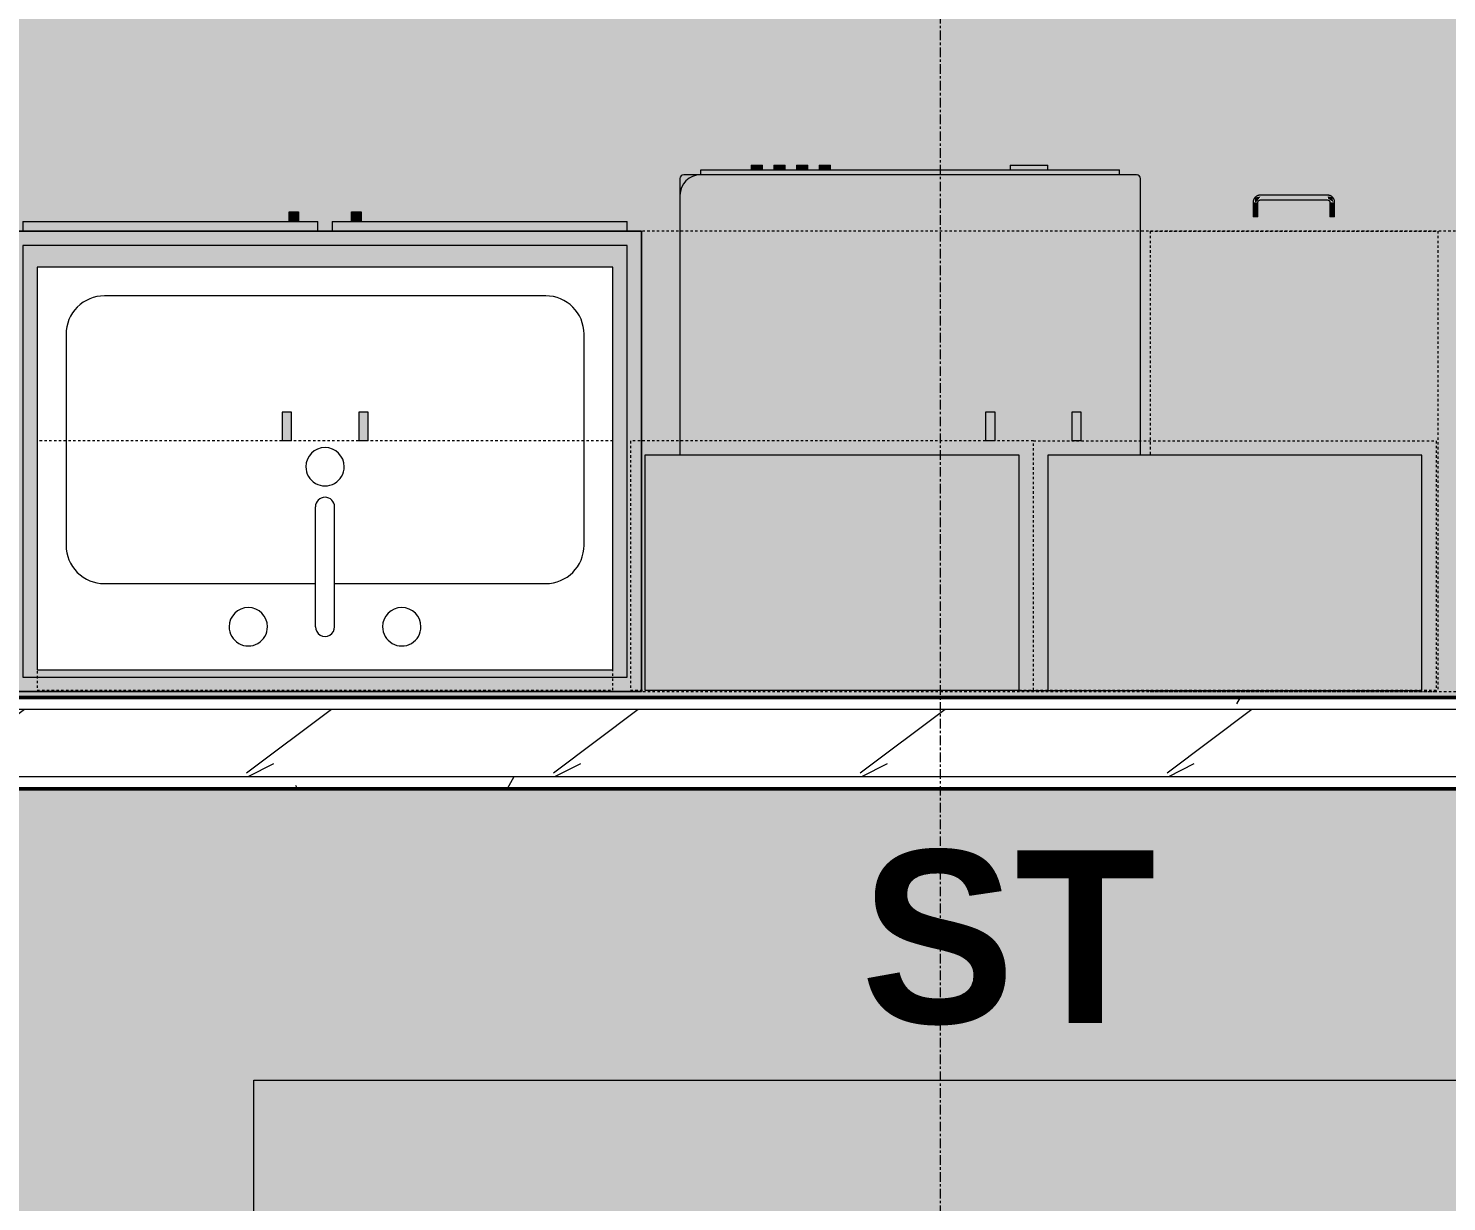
# Model space of a CAD drawing. Header units: inches. Extents: x -4218 to -1814, y 9706 to 12426.
# Drawn here: x -2874.9 to -2800.9, y 10625.3 to 10686.4 of the extents above; entities that cross this region are included whole.
import ezdxf

# ---------------------------------------------------------------- set-up
doc = ezdxf.new("R2010")
doc.units = ezdxf.units.IN
doc.header["$MEASUREMENT"] = 0
doc.linetypes.add('Dash', pattern=[0.25, 0.125, -0.125])
doc.linetypes.add('Grid Line 1_2_', pattern=[0.875, 0.5, -0.125, 0.125, -0.125])
for name, color, linetype, lineweight in [('0-1', 7, 'Continuous', 5), ('0-2', 10, 'Continuous', 13), ('A-AREA-IDEN', 2, 'Continuous', 9), ('A-AREA-PATT-3', 7, 'Continuous', 9), ('A-WALL-2', 250, 'Continuous', 50), ('A-WALL-3', 10, 'Continuous', 13), ('A-WALL-PATT-1', 7, 'Continuous', 9), ('A-WALL-PATT-2', 55, 'Continuous', 9), ('P-SANR-FIXT-2', 7, 'Continuous', 9), ('Q-CASE', 31, 'Continuous', 9), ('Q-CASE-1', 9, 'Continuous', 9), ('Q-CASE-3', 7, 'Continuous', 9), ('Q-CASE-4', 7, 'Dash', 9), ('Q-CASE-HDLN-1', 7, 'Dash', 9), ('Q-CASE-HDLN-2', 31, 'Continuous', 9), ('Q-SPCQ-1', 7, 'Continuous', 9), ('Q-SPCQ-2', 55, 'Continuous', 9), ('S-GRID-1', 1, 'Grid Line 1_2_', 9)]:
    doc.layers.add(name, color=color, linetype=linetype, lineweight=lineweight)
doc.styles.add('Century Gothic_B', font='GOTHICB.TTF', dxfattribs={"height": 9})
pattern_1 = [(0, (0, 0), (30.72, 7.68), [1.267, -21.773, 1.267, -21.773, -122.88]), (0, (0, 0), (30.72, 7.68), [-46.08, 1.267, -44.813, 1.267, -21.773, -53.76]), (0, (0, 0), (30.72, 7.68), [-115.2, 1.267, -14.093, 1.267, -37.133]), (120, (11.52, 3.84), (-22.011075, 22.7643004), [1.267, -21.773, 1.267, -21.773, -122.88]), (120, (11.52, 3.84), (-22.011075, 22.7643004), [-46.08, 1.267, -44.813, 1.267, -21.773, -53.76]), (120, (11.52, 3.84), (-22.011075, 22.7643004), [-115.2, 1.267, -14.093, 1.267, -37.133]), (240, (15.36, 19.2), (-8.708925, -30.4443004), [1.267, -21.773, 1.267, -21.773, -122.88]), (240, (15.36, 19.2), (-8.708925, -30.4443004), [-46.08, 1.267, -44.813, 1.267, -21.773, -53.76]), (240, (15.36, 19.2), (-8.708925, -30.4443004), [-115.2, 1.267, -14.093, 1.267, -37.133])]

# ---------------------------------------------------------------- blocks, each defined once
blk = doc.blocks.new('OD_CW_Countertop - OD_CW_Countertop-2380623-FLOOR PLAN - 2ND FLOOR')
at = {"layer": 'Q-CASE-HDLN-1'}
for p, q in [((113.838, 24), (0.738, 24)), ((0.738, 24), (0.738, 22)), ((0.738, 0), (99.775, 0))]:
    blk.add_line(p, q, dxfattribs=at)
blk = doc.blocks.new('Sink Kitchen-Single - 30_ x 21_-366345-FLOOR PLAN - 2ND FLOOR')
at = {"layer": 'P-SANR-FIXT-2'}
for p, q in [((15.618, 10.592), (-14.382, 10.592)), ((-14.382, 10.592), (-14.382, -10.408)), ((15.618, -10.408), (15.618, 10.592)), ((0.118, 8.342), (0.118, 2.092)), ((1.118, 8.342), (1.118, 2.092)), ((0.118, 6.092), (-10.882, 6.092)), ((12.118, 6.092), (1.118, 6.092)), ((-12.882, 4.092), (-12.882, -6.908)), ((14.118, -6.908), (14.118, 4.092)), ((-10.882, -8.908), (12.118, -8.908)), ((-14.382, -10.408), (15.618, -10.408))]:
    blk.add_line(p, q, dxfattribs=at)
for centre, radius, start, end in [((-3.382, 8.342), 1, 360, 180), ((4.618, 8.342), 1, 360, 180), ((-3.382, 8.342), 1, 180, 0), ((0.618, 8.342), 0.5, 360, 180), ((4.618, 8.342), 1, 180, 360), ((-10.882, 4.092), 2, 90, 180), ((12.118, 4.092), 2, 360, 90), ((0.618, 2.092), 0.5, 180, 0), ((0.618, 0), 1, 360, 180), ((0.618, 0), 1, 180, 0), ((-10.882, -6.908), 2, 180, 270), ((12.118, -6.908), 2, 270, 0)]:
    blk.add_arc(centre, radius, start, end, dxfattribs=at)
blk = doc.blocks.new('Dishwasher_15404 - 34_ counter-V79-FLOOR PLAN - 2ND FLOOR')
at = {"layer": 'Q-SPCQ-2'}
h = blk.add_hatch(color=256, dxfattribs=at)
h.paths.add_polyline_path([(26.875, 0.197), (26.838, 23.206), (26.678, 23.533), (26.561, 23.686), (26.299, 23.873), (26.081, 23.963), (25.803, 24), (12.25, 24), (12.25, 6.328), (0, 6.328), (0, 4.828), (12.25, 4.828), (12.25, 0), (26.678, 0), (26.868, 0.146)], flags=0)
h.paths.add_polyline_path([(14.499, 8.066), (14.499, 7.578), (13, 7.578), (13, 8.066), (14, 8.066)], flags=0)
h.paths.add_polyline_path([(14.499, 3.09), (13, 3.09), (13, 3.578), (14.499, 3.578)], flags=0)
for points in [[(26.875, 23.803), (26.817, 23.942), (26.588, 24), (26.081, 23.963), (26.339, 23.856), (26.561, 23.686), (26.731, 23.464), (26.838, 23.206), (26.875, 22.928), (26.875, 23.464)], [(27.125, 1.321), (27.125, 22.907), (26.875, 22.907), (26.875, 1.093), (27.125, 1.093)], [(27.375, 19.693), (27.375, 20.284), (27.125, 20.284), (27.125, 19.693)], [(27.375, 18.512), (27.375, 19.103), (27.125, 19.103), (27.125, 18.512)], [(27.375, 17.331), (27.375, 17.922), (27.125, 17.922), (27.125, 17.331)], [(27.375, 16.741), (27.125, 16.741), (27.125, 16.15), (27.375, 16.15)], [(27.375, 5.808), (27.375, 6.793), (27.125, 6.759), (27.125, 5.808)], [(27.375, 5.112), (27.375, 5.808), (27.125, 5.808), (27.125, 4.824), (27.375, 4.858), (27.375, 4.956)]]:
    blk.add_hatch(color=256, dxfattribs=at).paths.add_polyline_path(points, flags=0)
at = {"layer": 'Q-SPCQ-1'}
for p, q in [((25.803, 24), (12.25, 24)), ((26.678, 24), (25.803, 24)), ((26.875, 22.928), (26.875, 23.803)), ((26.875, 0.197), (26.875, 22.928)), ((26.875, 22.907), (27.125, 22.907)), ((27.125, 22.907), (27.125, 1.093)), ((27.375, 20.284), (27.125, 20.284)), ((27.375, 20.284), (27.375, 19.693)), ((27.125, 19.693), (27.375, 19.693)), ((27.375, 19.103), (27.125, 19.103)), ((27.125, 18.512), (27.375, 18.512)), ((27.375, 19.103), (27.375, 18.512)), ((27.375, 17.922), (27.125, 17.922)), ((27.375, 17.922), (27.375, 17.331)), ((27.125, 17.331), (27.375, 17.331)), ((27.375, 16.741), (27.125, 16.741)), ((27.375, 16.741), (27.375, 16.15)), ((27.125, 16.15), (27.375, 16.15)), ((27.375, 6.793), (27.125, 6.793)), ((27.375, 6.793), (27.375, 5.808)), ((0, 6.328), (0, 4.828)), ((27.375, 5.808), (27.375, 4.824)), ((27.125, 4.824), (27.375, 4.824)), ((26.875, 1.093), (27.125, 1.093)), ((12.25, 0), (26.678, 0))]:
    blk.add_line(p, q, dxfattribs=at)
for centre, radius, start, end in [((25.803, 22.928), 1.072, 360, 90), ((26.678, 23.803), 0.197, 0, 90), ((26.678, 0.197), 0.197, 270, 360), ((26.678, 0.197), 0.197, 270, 345)]:
    blk.add_arc(centre, radius, start, end, dxfattribs=at)
blk = doc.blocks.new('Vanity Cabinet-Double Door - 33_-V82-FLOOR PLAN - 2ND FLOOR')
at = {"layer": 'Q-CASE-1'}
for points in [[(-15.762, -24), (-15.012, -23.25), (-15.012, -0.75), (-15.762, 0), (-15.762, -23.738)], [(16.488, -0.75), (17.238, 0), (-15.762, 0), (-15.012, -0.75), (1.768, -0.75)], [(17.238, -24), (17.238, 0), (16.488, -0.75), (16.488, -23.25)], [(16.488, -24), (17.238, -24), (16.488, -23.25), (-15.012, -23.25), (-15.762, -24), (1.768, -24)], [(0.363, -24.5), (0.363, -24), (-15.012, -24), (-15.012, -24.5)], [(1.768, -24.5), (16.488, -24.5), (16.488, -24), (1.113, -24), (1.113, -24.5)], [(-1.137, -25), (-0.637, -25), (-0.637, -24.5), (-1.137, -24.5)], [(2.613, -25), (2.613, -24.5), (2.113, -24.5), (2.113, -25)]]:
    blk.add_hatch(color=256, dxfattribs=at).paths.add_polyline_path(points, flags=0)
h = blk.add_hatch(color=256, dxfattribs=at)
h.paths.add_polyline_path([(1.768, -23.25), (16.488, -23.25), (16.488, -0.75), (-15.012, -0.75), (-15.012, -23.25), (-14.262, -23.25)], flags=0)
h.paths.add_polyline_path([(1.768, -22.125), (-14.262, -22.125), (-14.262, -1.125), (15.738, -1.125), (15.738, -22.125)], flags=0)
at = {"layer": 'Q-CASE-3'}
for p, q in [((-15.762, -24), (-15.762, 0)), ((-15.762, 0), (17.238, 0)), ((-15.762, 0), (-15.762, -24)), ((17.238, 0), (-15.762, 0)), ((17.238, 0), (17.238, -24)), ((17.238, -24), (17.238, 0)), ((-15.012, -0.75), (-15.012, -23.25)), ((16.488, -0.75), (-15.012, -0.75)), ((16.488, -23.25), (16.488, -0.75)), ((-15.012, -23.25), (16.488, -23.25)), ((17.238, -24), (-15.762, -24)), ((-15.762, -24), (17.238, -24)), ((-15.012, -24), (-15.012, -24.5)), ((0.363, -24.5), (0.363, -24)), ((1.113, -24), (1.113, -24.5)), ((16.488, -24.5), (16.488, -24)), ((0.363, -24.5), (-15.012, -24.5)), ((-1.137, -25), (-1.137, -24.5)), ((-0.637, -25), (-1.137, -25)), ((-0.637, -24.5), (-0.637, -25)), ((16.488, -24.5), (1.113, -24.5)), ((2.113, -25), (2.113, -24.5)), ((2.613, -25), (2.113, -25)), ((2.613, -24.5), (2.613, -25))]:
    blk.add_line(p, q, dxfattribs=at)
blk = doc.blocks.new('Drawer_Base_Cabinet_3_drawer_12205 - 15_-2349396-FLOOR PLAN - 2ND FLOOR')
at = {"layer": 'Q-CASE'}
for points in [[(-1.295, -25.5), (-1.142, -25.5), (-1.174, -24.75), (-1.383, -24.75), (-1.351, -25.5), (-1.325, -25.5)], [(2.728, -25.5), (2.858, -25.5), (2.826, -24.75), (2.617, -24.75), (2.649, -25.5), (2.705, -25.5)], [(-1.012, -25.812), (-1.047, -25.687), (-1.325, -25.5), (-1.262, -25.768), (-1.181, -25.782)], [(2.138, -25.875), (2.488, -25.838), (2.488, -25.625), (-1.012, -25.662), (-1.012, -25.875), (1.617, -25.875)], [(2.488, -25.812), (2.756, -25.75), (2.77, -25.5), (2.675, -25.535), (2.488, -25.782)]]:
    blk.add_hatch(color=256, dxfattribs=at).paths.add_polyline_path(points, flags=0)
at = {"layer": 'Q-CASE-HDLN-1'}
for p, q in [((8.238, 0), (-6.762, 0)), ((-6.762, -24), (-6.762, 0)), ((8.238, -0.063), (8.238, 0)), ((8.238, -24), (8.238, -12.313)), ((8.238, -24), (-6.762, -24))]:
    blk.add_line(p, q, dxfattribs=at)
at = {"layer": 'Q-CASE-HDLN-2'}
for p, q in [((-1.387, -24.75), (-1.387, -25.5)), ((-1.387, -24.75), (-1.383, -24.75)), ((-1.383, -24.75), (-1.387, -24.75)), ((-1.387, -24.75), (-1.387, -25.5)), ((-1.387, -24.75), (-1.383, -24.75)), ((-1.383, -24.75), (-1.387, -24.75)), ((-1.387, -24.75), (-1.387, -25.5)), ((-1.387, -24.75), (-1.137, -24.75)), ((-1.383, -24.75), (-1.387, -24.75)), ((-1.142, -24.75), (-1.137, -24.75)), ((-1.137, -24.75), (-1.142, -24.75)), ((-1.142, -24.75), (-1.137, -24.75)), ((-1.137, -24.75), (-1.142, -24.75)), ((-1.137, -24.75), (-1.142, -24.75)), ((-1.137, -25.5), (-1.137, -24.75)), ((-1.137, -25.5), (-1.137, -24.75)), ((-1.137, -25.5), (-1.137, -24.75)), ((2.613, -24.75), (2.613, -25.5)), ((2.617, -24.75), (2.613, -24.75)), ((2.613, -24.75), (2.617, -24.75)), ((2.613, -24.75), (2.613, -25.5)), ((2.617, -24.75), (2.613, -24.75)), ((2.613, -24.75), (2.617, -24.75)), ((2.613, -24.75), (2.613, -25.5)), ((2.617, -24.75), (2.613, -24.75)), ((2.613, -24.75), (2.863, -24.75)), ((2.863, -24.75), (2.858, -24.75)), ((2.858, -24.75), (2.863, -24.75)), ((2.863, -24.75), (2.858, -24.75)), ((2.858, -24.75), (2.863, -24.75)), ((2.863, -24.75), (2.858, -24.75)), ((2.863, -25.5), (2.863, -24.75)), ((2.863, -25.5), (2.863, -24.75)), ((2.863, -25.5), (2.863, -24.75)), ((2.488, -25.625), (-1.012, -25.625)), ((-1.012, -25.875), (2.488, -25.875))]:
    blk.add_line(p, q, dxfattribs=at)
at = {"layer": 'Q-CASE-HDLN-2', "flags": 128}
for points in [[(-1.387, -25.5), (-1.387, -25.515), (-1.386, -25.53), (-1.385, -25.545), (-1.383, -25.56), (-1.38, -25.575), (-1.377, -25.589), (-1.373, -25.604), (-1.368, -25.618), (-1.363, -25.632), (-1.358, -25.646), (-1.352, -25.66), (-1.345, -25.673), (-1.338, -25.686), (-1.33, -25.699), (-1.322, -25.712), (-1.313, -25.724), (-1.304, -25.736), (-1.294, -25.747), (-1.284, -25.758)], [(-1.387, -25.5), (-1.387, -25.515), (-1.386, -25.53), (-1.385, -25.545), (-1.383, -25.56), (-1.38, -25.575), (-1.377, -25.589), (-1.373, -25.604), (-1.368, -25.618), (-1.363, -25.632), (-1.358, -25.646), (-1.352, -25.66), (-1.345, -25.673), (-1.338, -25.686), (-1.33, -25.699), (-1.322, -25.712), (-1.313, -25.724), (-1.304, -25.736), (-1.294, -25.747), (-1.284, -25.758)], [(-1.387, -25.5), (-1.387, -25.515), (-1.386, -25.53), (-1.385, -25.545), (-1.383, -25.56), (-1.38, -25.575), (-1.377, -25.589), (-1.373, -25.604), (-1.368, -25.618), (-1.363, -25.632), (-1.358, -25.646), (-1.352, -25.66), (-1.345, -25.673), (-1.338, -25.686), (-1.33, -25.699), (-1.322, -25.712), (-1.313, -25.724), (-1.304, -25.736), (-1.294, -25.747), (-1.284, -25.758), (-1.274, -25.769), (-1.263, -25.779), (-1.251, -25.789), (-1.239, -25.798), (-1.227, -25.807), (-1.215, -25.816), (-1.202, -25.823), (-1.189, -25.831), (-1.176, -25.838), (-1.162, -25.844), (-1.148, -25.85), (-1.134, -25.855), (-1.12, -25.859), (-1.105, -25.863), (-1.091, -25.867), (-1.076, -25.87), (-1.061, -25.872), (-1.046, -25.873), (-1.031, -25.875), (-1.016, -25.875), (-1.012, -25.875)], [(-1.263, -25.779), (-1.251, -25.789), (-1.239, -25.798), (-1.227, -25.807), (-1.215, -25.816), (-1.202, -25.823), (-1.189, -25.831), (-1.176, -25.838), (-1.162, -25.844), (-1.148, -25.85), (-1.134, -25.855), (-1.12, -25.859), (-1.105, -25.863), (-1.091, -25.867), (-1.076, -25.87), (-1.061, -25.872), (-1.046, -25.873), (-1.031, -25.875), (-1.016, -25.875), (-1.012, -25.875)], [(-1.263, -25.779), (-1.251, -25.789), (-1.239, -25.798), (-1.227, -25.807), (-1.215, -25.816), (-1.202, -25.823), (-1.189, -25.831), (-1.176, -25.838), (-1.162, -25.844), (-1.148, -25.85), (-1.134, -25.855), (-1.12, -25.859), (-1.105, -25.863), (-1.091, -25.867), (-1.076, -25.87), (-1.061, -25.872), (-1.046, -25.873), (-1.031, -25.875), (-1.016, -25.875), (-1.012, -25.875)], [(-1.012, -25.625), (-1.017, -25.625), (-1.022, -25.625), (-1.027, -25.624), (-1.032, -25.623), (-1.037, -25.623), (-1.042, -25.621), (-1.047, -25.62), (-1.052, -25.619), (-1.056, -25.617), (-1.061, -25.615), (-1.066, -25.613), (-1.07, -25.611), (-1.074, -25.608), (-1.079, -25.606), (-1.083, -25.603), (-1.087, -25.6), (-1.091, -25.597), (-1.095, -25.594), (-1.098, -25.591), (-1.102, -25.587), (-1.105, -25.583), (-1.109, -25.58), (-1.112, -25.576), (-1.115, -25.572), (-1.117, -25.568), (-1.12, -25.563), (-1.123, -25.559), (-1.125, -25.554), (-1.127, -25.55), (-1.129, -25.545), (-1.131, -25.541), (-1.132, -25.536), (-1.133, -25.531), (-1.135, -25.526), (-1.135, -25.521), (-1.136, -25.516), (-1.137, -25.511), (-1.137, -25.506), (-1.137, -25.501), (-1.137, -25.5)], [(-1.012, -25.625), (-1.017, -25.625), (-1.022, -25.625), (-1.027, -25.624), (-1.032, -25.623), (-1.037, -25.623), (-1.042, -25.621), (-1.047, -25.62), (-1.052, -25.619), (-1.056, -25.617), (-1.061, -25.615), (-1.066, -25.613), (-1.07, -25.611), (-1.074, -25.608), (-1.079, -25.606), (-1.083, -25.603), (-1.087, -25.6), (-1.091, -25.597), (-1.095, -25.594), (-1.098, -25.591), (-1.102, -25.587), (-1.105, -25.583), (-1.109, -25.58), (-1.112, -25.576), (-1.115, -25.572), (-1.117, -25.568), (-1.12, -25.563), (-1.123, -25.559), (-1.125, -25.554), (-1.127, -25.55), (-1.129, -25.545), (-1.131, -25.541), (-1.132, -25.536), (-1.133, -25.531), (-1.135, -25.526), (-1.135, -25.521), (-1.136, -25.516), (-1.137, -25.511), (-1.137, -25.506), (-1.137, -25.501), (-1.137, -25.5)], [(-1.012, -25.625), (-1.017, -25.625), (-1.022, -25.625), (-1.027, -25.624), (-1.032, -25.623), (-1.037, -25.623), (-1.042, -25.621), (-1.047, -25.62), (-1.052, -25.619), (-1.056, -25.617), (-1.061, -25.615), (-1.066, -25.613), (-1.07, -25.611), (-1.074, -25.608), (-1.079, -25.606), (-1.083, -25.603), (-1.087, -25.6), (-1.091, -25.597), (-1.095, -25.594), (-1.098, -25.591), (-1.102, -25.587), (-1.105, -25.583), (-1.109, -25.58), (-1.112, -25.576), (-1.115, -25.572), (-1.117, -25.568), (-1.12, -25.563), (-1.123, -25.559), (-1.125, -25.554), (-1.127, -25.55), (-1.129, -25.545), (-1.131, -25.541), (-1.132, -25.536), (-1.133, -25.531), (-1.135, -25.526), (-1.135, -25.521), (-1.136, -25.516), (-1.137, -25.511), (-1.137, -25.506), (-1.137, -25.501), (-1.137, -25.5)], [(2.488, -25.875), (2.503, -25.875), (2.518, -25.874), (2.533, -25.872), (2.547, -25.87), (2.562, -25.868), (2.577, -25.864), (2.591, -25.86), (2.606, -25.856), (2.62, -25.851), (2.634, -25.845), (2.647, -25.839), (2.661, -25.833), (2.674, -25.825), (2.687, -25.818), (2.699, -25.81), (2.712, -25.801), (2.724, -25.792), (2.735, -25.782), (2.746, -25.772), (2.757, -25.761), (2.767, -25.75), (2.777, -25.739), (2.786, -25.727), (2.795, -25.715), (2.803, -25.703), (2.811, -25.69), (2.818, -25.677), (2.825, -25.663), (2.832, -25.65), (2.837, -25.636), (2.842, -25.622), (2.847, -25.608), (2.851, -25.593), (2.854, -25.578), (2.857, -25.564), (2.86, -25.549), (2.861, -25.534), (2.862, -25.519), (2.863, -25.504), (2.863, -25.5)], [(2.613, -25.5), (2.613, -25.505), (2.612, -25.51), (2.612, -25.515), (2.611, -25.52), (2.61, -25.525), (2.609, -25.53), (2.608, -25.535), (2.606, -25.539), (2.605, -25.544), (2.603, -25.549), (2.601, -25.553), (2.599, -25.558), (2.596, -25.562), (2.594, -25.566), (2.591, -25.571), (2.588, -25.575), (2.585, -25.579), (2.582, -25.582), (2.578, -25.586), (2.575, -25.59), (2.571, -25.593), (2.567, -25.596), (2.563, -25.599), (2.559, -25.602), (2.555, -25.605), (2.551, -25.608), (2.547, -25.61), (2.542, -25.613), (2.538, -25.615), (2.533, -25.617), (2.528, -25.618), (2.524, -25.62), (2.519, -25.621), (2.514, -25.622), (2.509, -25.623), (2.504, -25.624), (2.499, -25.624), (2.494, -25.625), (2.489, -25.625), (2.488, -25.625)], [(2.488, -25.875), (2.503, -25.875), (2.518, -25.874), (2.533, -25.872), (2.547, -25.87), (2.562, -25.868), (2.577, -25.864), (2.591, -25.86), (2.606, -25.856), (2.62, -25.851), (2.634, -25.845), (2.647, -25.839), (2.661, -25.833), (2.674, -25.825), (2.687, -25.818), (2.699, -25.81), (2.712, -25.801), (2.724, -25.792), (2.735, -25.782), (2.746, -25.772)], [(2.488, -25.875), (2.503, -25.875), (2.518, -25.874), (2.533, -25.872), (2.547, -25.87), (2.562, -25.868), (2.577, -25.864), (2.591, -25.86), (2.606, -25.856), (2.62, -25.851), (2.634, -25.845), (2.647, -25.839), (2.661, -25.833), (2.674, -25.825), (2.687, -25.818), (2.699, -25.81), (2.712, -25.801), (2.724, -25.792), (2.735, -25.782), (2.746, -25.772)], [(2.613, -25.5), (2.613, -25.505), (2.612, -25.51), (2.612, -25.515), (2.611, -25.52), (2.61, -25.525), (2.609, -25.53), (2.608, -25.535), (2.606, -25.539), (2.605, -25.544), (2.603, -25.549), (2.601, -25.553), (2.599, -25.558), (2.596, -25.562), (2.594, -25.566), (2.591, -25.571), (2.588, -25.575), (2.585, -25.579), (2.582, -25.582), (2.578, -25.586), (2.575, -25.59), (2.571, -25.593), (2.567, -25.596), (2.563, -25.599), (2.559, -25.602), (2.555, -25.605), (2.551, -25.608), (2.547, -25.61), (2.542, -25.613), (2.538, -25.615), (2.533, -25.617), (2.528, -25.618), (2.524, -25.62), (2.519, -25.621), (2.514, -25.622), (2.509, -25.623), (2.504, -25.624), (2.499, -25.624), (2.494, -25.625), (2.489, -25.625)], [(2.613, -25.5), (2.613, -25.505), (2.612, -25.51), (2.612, -25.515), (2.611, -25.52), (2.61, -25.525), (2.609, -25.53), (2.608, -25.535), (2.606, -25.539), (2.605, -25.544), (2.603, -25.549), (2.601, -25.553), (2.599, -25.558), (2.596, -25.562), (2.594, -25.566), (2.591, -25.571), (2.588, -25.575), (2.585, -25.579), (2.582, -25.582), (2.578, -25.586), (2.575, -25.59), (2.571, -25.593), (2.567, -25.596), (2.563, -25.599), (2.559, -25.602), (2.555, -25.605), (2.551, -25.608), (2.547, -25.61), (2.542, -25.613), (2.538, -25.615), (2.533, -25.617), (2.528, -25.618), (2.524, -25.62), (2.519, -25.621), (2.514, -25.622), (2.509, -25.623), (2.504, -25.624), (2.499, -25.624), (2.494, -25.625), (2.489, -25.625)], [(2.767, -25.75), (2.777, -25.739), (2.786, -25.727), (2.795, -25.715), (2.803, -25.703), (2.811, -25.69), (2.818, -25.677), (2.825, -25.663), (2.832, -25.65), (2.837, -25.636), (2.842, -25.622), (2.847, -25.608), (2.851, -25.593), (2.854, -25.578), (2.857, -25.564), (2.86, -25.549), (2.861, -25.534), (2.862, -25.519), (2.863, -25.504), (2.863, -25.5)], [(2.767, -25.75), (2.777, -25.739), (2.786, -25.727), (2.795, -25.715), (2.803, -25.703), (2.811, -25.69), (2.818, -25.677), (2.825, -25.663), (2.832, -25.65), (2.837, -25.636), (2.842, -25.622), (2.847, -25.608), (2.851, -25.593), (2.854, -25.578), (2.857, -25.564), (2.86, -25.549), (2.861, -25.534), (2.862, -25.519), (2.863, -25.504), (2.863, -25.5)]]:
    blk.add_lwpolyline(points, dxfattribs=at)
blk = doc.blocks.new('300 Series Wall Hung Cabinet_302 - 18_ X 30_-2351528-FLOOR PLAN - 2ND FLOOR')
at = {"layer": 'Q-CASE-1'}
for points in [[(-1.762, -14.687), (-1.762, -13.188), (-2.25, -13.192), (-2.25, -14.687)], [(2.238, -14.687), (2.238, -13.188), (1.75, -13.188), (1.75, -14.687)]]:
    blk.add_hatch(color=256, dxfattribs=at).paths.add_polyline_path(points, flags=0)
at = {"layer": 'Q-CASE-3'}
for p, q in [((-2.25, -13.188), (-1.762, -13.188)), ((-2.25, -13.188), (-2.25, -14.687)), ((-1.762, -14.687), (-1.762, -13.188)), ((1.75, -13.188), (2.238, -13.188)), ((1.75, -13.188), (1.75, -14.687)), ((2.238, -14.687), (2.238, -13.188)), ((-2.25, -14.687), (-1.762, -14.687)), ((1.75, -14.687), (2.238, -14.687))]:
    blk.add_line(p, q, dxfattribs=at)
at = {"layer": 'Q-CASE-4'}
for p, q in [((15, -0.188), (-15, -0.188)), ((-15, -0.188), (-15, -13.188)), ((15, -13.188), (15, -0.188)), ((-15, -13.188), (15, -13.188))]:
    blk.add_line(p, q, dxfattribs=at)
blk = doc.blocks.new('300 Series Wall Hung Cabinet_301 - 21_-2351527-FLOOR PLAN - 2ND FLOOR')
at = {"layer": 'Q-CASE-1'}
for points in [[(9.75, -0.188), (-9.75, -0.188), (-9.75, -12.438), (9.75, -12.438), (9.75, -8.386)], [(-8.012, -13.188), (-8.5, -13.188), (-8.5, -14.687), (-8.012, -14.687)]]:
    blk.add_hatch(color=256, dxfattribs=at).paths.add_polyline_path(points, flags=0)
at = {"layer": 'Q-CASE-3'}
for p, q in [((9.75, -0.188), (-9.75, -0.188)), ((-9.75, -0.188), (-9.75, -12.438)), ((9.75, -12.438), (9.75, -0.188)), ((-9.75, -12.438), (9.75, -12.438)), ((-8.5, -13.188), (-8.012, -13.188)), ((-8.5, -13.188), (-8.5, -14.687)), ((-8.012, -14.687), (-8.012, -13.188)), ((-8.5, -14.687), (-8.012, -14.687))]:
    blk.add_line(p, q, dxfattribs=at)
at = {"layer": 'Q-CASE-4'}
for p, q in [((10.5, -0.188), (-10.5, -0.188)), ((-10.5, -0.188), (-10.5, -13.188)), ((10.5, -13.188), (10.5, -0.188)), ((-10.5, -13.188), (10.5, -13.188))]:
    blk.add_line(p, q, dxfattribs=at)
blk = doc.blocks.new('300 Series Wall Hung Cabinet_301 - 21_-2351003-FLOOR PLAN - 2ND FLOOR')
at = {"layer": 'Q-CASE-1'}
for points in [[(-8.5, 13.188), (-8.012, 13.188), (-8.012, 14.687), (-8.5, 14.687)], [(-9.75, 0.187), (9.75, 0.187), (9.75, 12.438), (-9.75, 12.438), (-9.75, 8.386)]]:
    blk.add_hatch(color=256, dxfattribs=at).paths.add_polyline_path(points, flags=0)
at = {"layer": 'Q-CASE-3'}
for p, q in [((-8.012, 14.687), (-8.5, 14.687)), ((-8.5, 14.687), (-8.5, 13.188)), ((-8.012, 13.188), (-8.012, 14.687)), ((-8.012, 13.188), (-8.5, 13.188)), ((9.75, 12.438), (-9.75, 12.438)), ((-9.75, 12.438), (-9.75, 0.187)), ((9.75, 0.187), (9.75, 12.438)), ((-9.75, 0.187), (9.75, 0.187))]:
    blk.add_line(p, q, dxfattribs=at)
at = {"layer": 'Q-CASE-4'}
for p, q in [((-10.5, 0.187), (-10.5, 13.188)), ((-10.5, 13.188), (10.5, 13.188)), ((10.5, 13.188), (10.5, 0.187)), ((10.5, 0.187), (-10.5, 0.187))]:
    blk.add_line(p, q, dxfattribs=at)
blk = doc.blocks.new('CTR - 1st Phase - Unit Layouts_rvt-1-FLOOR PLAN - 2ND FLOOR')
at = {"layer": 'A-WALL-PATT-1'}
h = blk.add_hatch(dxfattribs=at)
h.set_pattern_fill('FP_1', color=256, style=0, pattern_type=2)
h.set_pattern_definition(pattern_1)
h.paths.add_polyline_path([(-2913.324, 10650.916), (-2764.474, 10650.916), (-2764.474, 10651.541), (-2913.324, 10651.541)], flags=0)
h = blk.add_hatch(dxfattribs=at)
h.set_pattern_fill('FP_1', color=256, style=0, pattern_type=2)
h.set_pattern_definition(pattern_1)
h.paths.add_polyline_path([(-2764.474, 10646.791), (-2764.479, 10647.416), (-2789.122, 10647.416), (-2789.122, 10646.791), (-2788.497, 10646.791)], flags=0)
h.paths.add_polyline_path([(-2893.849, 10646.791), (-2792.622, 10646.791), (-2792.622, 10647.416), (-2913.324, 10647.41), (-2913.324, 10646.791), (-2911.849, 10646.791)], flags=0)
at = {"layer": 'A-WALL-PATT-2'}
h = blk.add_hatch(dxfattribs=at)
h.set_pattern_fill('FP_2', color=256, style=0, pattern_type=2)
h.set_pattern_definition([(216.87, (6.397, 15.994), (47.9809429, 31.9870857), [7.997, -71.971]), (206.565, (15.994, 11.196), (-15.993714, -15.9941327), [17.881, -17.881]), (198.435, (15.994, 3.199), (-31.9867405, -15.9938803), [10.115, -40.461])])
h.paths.add_polyline_path([(-2840.896, 10647.416), (-2763.849, 10647.416), (-2763.849, 10650.916), (-2914.574, 10650.916), (-2914.574, 10647.416), (-2842.896, 10647.416)], flags=0)
at = {"layer": 'A-WALL-2'}
for p, q in [((-2764.474, 10651.541), (-2914.574, 10651.541)), ((-2914.574, 10646.791), (-2793.247, 10646.791))]:
    blk.add_line(p, q, dxfattribs=at)
at = {"layer": 'A-WALL-3'}
for p, q in [((-2764.474, 10650.916), (-2914.574, 10650.916)), ((-2792.622, 10647.416), (-2914.574, 10647.416))]:
    blk.add_line(p, q, dxfattribs=at)
at = {"layer": '0-2'}
for name, p, rotation in [('Dishwasher_15404 - 34_ counter-V79-FLOOR PLAN - 2ND FLOOR', (-2816.896, 10651.916), 90.00000000000192), ('Drawer_Base_Cabinet_3_drawer_12205 - 15_-2349396-FLOOR PLAN - 2ND FLOOR', (-2808.158, 10651.854), 180), ('Vanity Cabinet-Double Door - 33_-V82-FLOOR PLAN - 2ND FLOOR', (-2858.658, 10651.854), 180), ('OD_CW_Countertop - OD_CW_Countertop-2380623-FLOOR PLAN - 2ND FLOOR', (-2799.486, 10675.854), 180), ('Sink Kitchen-Single - 30_ x 21_-366345-FLOOR PLAN - 2ND FLOOR', (-2858.778, 10663.571), 180), ('300 Series Wall Hung Cabinet_302 - 18_ X 30_-2351528-FLOOR PLAN - 2ND FLOOR', (-2859.396, 10651.729), 180), ('300 Series Wall Hung Cabinet_301 - 21_-2351527-FLOOR PLAN - 2ND FLOOR', (-2832.974, 10651.729), 180)]:
    blk.add_blockref(name, p, dxfattribs=dict(at, rotation=rotation))
blk.add_blockref('300 Series Wall Hung Cabinet_301 - 21_-2351003-FLOOR PLAN - 2ND FLOOR', (-2811.974, 10651.729), dxfattribs=at)
blk = doc.blocks.new('CTR - 1st Phase - Shell_rvt-1-FLOOR PLAN - 2ND FLOOR')
at = {"layer": 'S-GRID-1'}
blk.add_line((-2827.324, 9836.18), (-2827.324, 12376.79), dxfattribs=at)

msp = doc.modelspace()

# ---------------------------------------------------------------- hatches: boundary and pattern name
at = {"layer": 'A-AREA-PATT-3'}
h = msp.add_hatch(color=256, dxfattribs=at)
h.paths.add_polyline_path([(-2845.87642, 10458.7894), (-2786.72374, 10458.7894), (-2786.72374, 10522.04111), (-2793.24687, 10522.04111), (-2793.24687, 10526.79111), (-2781.97374, 10526.79111), (-2781.97374, 10476.7894), (-2756.72374, 10476.7894), (-2756.72374, 10474.8519), (-2756.09874, 10474.8519), (-2756.09874, 10472.7894), (-2721.34874, 10472.7894), (-2721.34874, 10474.8519), (-2720.72374, 10474.8519), (-2720.72374, 10476.7894), (-2717.72374, 10476.7894), (-2717.72374, 10809.64221), (-2721.95196, 10809.64221), (-2721.95196, 10814.39221), (-2717.72374, 10814.39221), (-2717.72374, 10842.5144), (-2719.98624, 10842.5144), (-2719.98624, 10820.2019), (-2747.86124, 10820.2019), (-2747.86124, 10842.5144), (-2753.24952, 10842.5144), (-2753.24952, 10814.39221), (-2751.95196, 10814.39221), (-2751.95196, 10809.64221), (-2757.99952, 10809.64221), (-2757.99952, 10842.5144), (-2881.82233, 10842.5144), (-2881.82233, 10841.19731), (-2886.57233, 10841.19731), (-2886.57233, 10842.5144), (-2913.32374, 10842.5144), (-2913.32374, 10810.57231), (-2886.57233, 10810.57231), (-2886.57233, 10811.19731), (-2881.82233, 10811.19731), (-2881.82233, 10805.82231), (-2913.32374, 10805.82231), (-2913.32374, 10805.23205), (-2901.07374, 10805.23205), (-2901.07374, 10785.73205), (-2913.32374, 10785.73205), (-2913.32374, 10784.23205), (-2901.07374, 10784.23205), (-2901.07374, 10764.73205), (-2913.32374, 10764.73205), (-2913.32374, 10763.23205), (-2901.07374, 10763.23205), (-2901.07374, 10743.73205), (-2913.32374, 10743.73205), (-2913.32374, 10742.23205), (-2901.07374, 10742.23205), (-2901.07374, 10722.73205), (-2913.32374, 10722.73205), (-2913.32374, 10722.35361), (-2889.94874, 10722.35361), (-2889.94874, 10692.35361), (-2897.7244, 10692.35361), (-2897.73822, 10691.91611), (-2898.71744, 10691.91611), (-2898.71744, 10692.35361), (-2898.83555, 10692.35361), (-2898.83555, 10691.91611), (-2913.32374, 10691.91611), (-2913.32374, 10691.16611), (-2901.07374, 10691.16611), (-2901.07374, 10677.66611), (-2913.32374, 10677.66611), (-2913.32374, 10676.91611), (-2900.32374, 10676.91611), (-2890.62183, 10667.2142), (-2889.5617, 10668.27434), (-2889.21632, 10667.92895), (-2890.27645, 10666.86882), (-2888.32374, 10664.91611), (-2888.32374, 10651.91611), (-2913.32374, 10651.91611), (-2913.32374, 10651.54111), (-2764.47374, 10651.54111), (-2764.47374, 10653.85361), (-2800.22374, 10653.85361), (-2800.22374, 10683.85361), (-2764.47374, 10683.85361), (-2764.47374, 10673.55214), (-2759.72374, 10673.55214), (-2759.72374, 10565.89297), (-2781.97374, 10565.89297), (-2781.97374, 10562.79111), (-2786.72374, 10562.79111), (-2786.72374, 10565.89297), (-2793.24687, 10565.89297), (-2793.24687, 10573.30214), (-2793.99687, 10573.30214), (-2793.99687, 10575.80214), (-2793.24687, 10575.80214), (-2793.24687, 10607.05214), (-2791.87187, 10607.05214), (-2791.87187, 10636.05214), (-2793.24687, 10636.05214), (-2793.24687, 10636.30214), (-2793.99687, 10636.30214), (-2793.99687, 10638.80214), (-2793.24687, 10638.80214), (-2793.24687, 10646.79111), (-2913.32374, 10646.79111), (-2913.32374, 10526.79111), (-2827.24687, 10526.79111), (-2827.24687, 10525.91611), (-2863.24687, 10525.91611), (-2863.24687, 10522.91611), (-2827.24687, 10522.91611), (-2827.24687, 10522.04111), (-2913.32374, 10522.04111), (-2913.32374, 10486.04111), (-2877.32374, 10486.04111), (-2877.32374, 10481.29111), (-2913.32374, 10481.29111), (-2913.32374, 10458.7894), (-2865.82887, 10458.7894), (-2865.82887, 10466.50644), (-2865.7019, 10467.47086), (-2865.32965, 10468.36955), (-2864.73748, 10469.14127), (-2863.96576, 10469.73344), (-2863.06706, 10470.10569), (-2862.10264, 10470.23266), (-2860.71431, 10470.23266), (-2861.06202, 10473.25644), (-2862.25378, 10474.25644), (-2862.82054, 10475.25644), (-2863.08849, 10476.25644), (-2863.26549, 10477.26024), (-2863.35264, 10478.25644), (-2863.17833, 10480.24883), (-2862.6404, 10482.25644), (-2861.91246, 10484.25644), (-2860.97984, 10486.25644), (-2859.59241, 10488.25644), (-2858.59241, 10489.25644), (-2857.72638, 10489.75644), (-2856.35228, 10490.25644), (-2855.35264, 10490.25644), (-2853.97891, 10489.75644), (-2853.11288, 10489.25644), (-2852.11288, 10488.25644), (-2850.64327, 10486.08019), (-2849.79283, 10484.25644), (-2849.06489, 10482.25644), (-2848.52696, 10480.24883), (-2848.35264, 10478.25644), (-2848.52696, 10476.76596), (-2848.6168, 10476.25644), (-2848.88475, 10475.25644), (-2849.45151, 10474.25644), (-2850.64327, 10473.25644), (-2850.99098, 10470.23266), (-2849.60264, 10470.23266), (-2848.63823, 10470.10569), (-2847.73953, 10469.73344), (-2846.96781, 10469.14127), (-2846.37564, 10468.36955), (-2846.00339, 10467.47086), (-2845.87642, 10466.50644), (-2845.87642, 10461.65522)], flags=0)
h.paths.add_polyline_path([(-2874.75081, 10460.29111), (-2875.37581, 10460.30633), (-2875.37581, 10484.29111), (-2875.62581, 10484.29111), (-2875.62581, 10502.29111), (-2875.37581, 10502.29111), (-2875.35452, 10505.29111), (-2874.12581, 10505.29111), (-2874.12581, 10502.29111), (-2873.87581, 10502.29111), (-2873.87581, 10487.02508), (-2873.69874, 10487.02508), (-2873.69874, 10485.52508), (-2873.87581, 10485.52508), (-2873.87581, 10484.29111), (-2874.12581, 10484.29111), (-2874.14711, 10460.29111), (-2874.58905, 10460.29111)], flags=0)
h.paths.add_polyline_path([(-2877.94874, 10461.48022), (-2882.07374, 10461.48022), (-2882.07374, 10463.29111), (-2877.32374, 10463.29111), (-2877.32374, 10461.48022)], flags=0)
h.paths.add_polyline_path([(-2819.61626, 10461.65522), (-2820.2633, 10461.7404), (-2820.86626, 10461.99015), (-2821.38402, 10462.38745), (-2821.78132, 10462.90522), (-2822.03107, 10463.50817), (-2822.11626, 10464.15522), (-2822.11626, 10475.47805), (-2821.997, 10476.38392), (-2821.64735, 10477.22805), (-2821.09113, 10477.95292), (-2820.36626, 10478.50914), (-2819.52212, 10478.85879), (-2818.61626, 10478.97805), (-2805.75209, 10478.97805), (-2804.89258, 10478.8649), (-2804.09165, 10478.53314), (-2803.40388, 10478.00539), (-2802.87613, 10477.31762), (-2802.54437, 10476.51669), (-2802.43122, 10475.65718), (-2802.43122, 10464.15522), (-2802.5164, 10463.50817), (-2802.76615, 10462.90522), (-2803.16345, 10462.38745), (-2803.68122, 10461.99015), (-2804.28417, 10461.7404), (-2804.93122, 10461.65522), (-2818.61626, 10461.65522)], flags=0)
h.paths.add_polyline_path([(-2722.47374, 10476.7894), (-2722.47374, 10512.7894), (-2720.72374, 10512.7894), (-2720.72374, 10476.7894), (-2721.34874, 10476.7894)], flags=0)
h.paths.add_polyline_path([(-2778.34874, 10484.79111), (-2778.67433, 10484.79111), (-2778.67433, 10486.29111), (-2778.34874, 10486.29111)], flags=0)
h.paths.add_polyline_path([(-2779.23905, 10484.79111), (-2780.02581, 10484.79111), (-2780.02581, 10487.79111), (-2780.27581, 10487.79111), (-2780.27581, 10523.79111), (-2780.02581, 10523.79111), (-2780.00452, 10565.79111), (-2778.77581, 10565.79111), (-2778.77581, 10523.79111), (-2778.52581, 10523.79111), (-2778.52581, 10522.55713), (-2778.34874, 10522.55713), (-2778.34874, 10521.05713), (-2778.52581, 10521.05713), (-2778.52581, 10487.79111), (-2778.77581, 10487.79111), (-2778.79711, 10484.79111), (-2779.08831, 10484.79111)], flags=0)
h.paths.add_polyline_path([(-2874.02433, 10503.79111), (-2874.02433, 10505.29111), (-2873.69874, 10505.29111), (-2873.69874, 10503.79111), (-2873.87581, 10503.79111)], flags=0)
h.paths.add_polyline_path([(-2911.84899, 10541.85927), (-2911.84899, 10559.85927), (-2893.84899, 10559.85927), (-2893.84899, 10541.85927), (-2909.84893, 10541.85927)], flags=0)
h.paths.add_polyline_path([(-2832.84899, 10562.79111), (-2911.84899, 10562.79111), (-2911.84899, 10622.79111), (-2832.84899, 10622.79111), (-2832.84899, 10590.96957)], flags=0)
h.paths.add_polyline_path([(-2764.47374, 10570.64297), (-2764.47374, 10646.79111), (-2788.49687, 10646.79111), (-2788.49687, 10638.80214), (-2787.74687, 10638.80214), (-2787.74687, 10636.30214), (-2788.49687, 10636.30214), (-2788.49687, 10636.05214), (-2790.49687, 10636.05214), (-2790.49687, 10605.05214), (-2791.87187, 10605.05214), (-2791.87187, 10576.05214), (-2788.49687, 10576.05214), (-2788.49687, 10575.80214), (-2787.74687, 10575.80214), (-2787.74687, 10573.30214), (-2788.49687, 10573.30214), (-2788.49687, 10570.64297), (-2771.93415, 10570.64297)], flags=0)
h.paths.add_polyline_path([(-2893.84899, 10625.79111), (-2911.84899, 10625.79111), (-2911.84899, 10643.79111), (-2893.84899, 10643.79111), (-2893.84899, 10631.18557)], flags=0)
h.paths.add_polyline_path([(-2875.89573, 10651.85361), (-2875.89573, 10675.85361), (-2875.14573, 10675.85361), (-2875.14573, 10676.35361), (-2861.27073, 10676.35361), (-2861.27073, 10676.85361), (-2860.77073, 10676.85361), (-2860.77073, 10676.35361), (-2859.77073, 10676.35361), (-2859.77073, 10675.85361), (-2859.02073, 10675.85361), (-2859.02073, 10676.35361), (-2858.02073, 10676.35361), (-2858.02073, 10676.85361), (-2857.52073, 10676.85361), (-2857.52073, 10676.35361), (-2843.64573, 10676.35361), (-2843.64573, 10675.85361), (-2842.89573, 10675.85361), (-2842.89573, 10651.85361), (-2875.14573, 10651.85361)], flags=0)
h.paths.add_polyline_path([(-2802.22374, 10651.91611), (-2842.72374, 10651.91611), (-2842.72374, 10664.16611), (-2840.89573, 10664.16611), (-2840.87368, 10678.64751), (-2840.83808, 10678.73345), (-2840.69888, 10678.79111), (-2839.8028, 10678.81219), (-2839.8028, 10679.04111), (-2837.17963, 10679.04111), (-2837.17963, 10679.29111), (-2836.58908, 10679.29111), (-2836.58908, 10679.04111), (-2835.99853, 10679.04111), (-2835.99853, 10679.29111), (-2835.40797, 10679.29111), (-2835.40797, 10679.04111), (-2834.81742, 10679.04111), (-2834.81742, 10679.29111), (-2834.22687, 10679.29111), (-2834.22687, 10679.04111), (-2833.63632, 10679.04111), (-2833.63632, 10679.29111), (-2833.04577, 10679.29111), (-2833.04577, 10679.04111), (-2823.68828, 10679.04111), (-2823.65474, 10679.29111), (-2821.71978, 10679.29111), (-2821.71978, 10679.04111), (-2817.98868, 10679.04111), (-2817.98868, 10678.79111), (-2817.04164, 10678.7844), (-2816.89573, 10678.59426), (-2816.89573, 10664.16611), (-2802.22374, 10664.16611)], flags=0)
h.paths.add_polyline_path([(-2886.57374, 10651.91611), (-2886.57374, 10653.85361), (-2887.64573, 10653.85361), (-2887.64573, 10675.85361), (-2888.14573, 10675.85361), (-2888.14573, 10676.39668), (-2887.92935, 10676.44593), (-2887.76351, 10676.51898), (-2887.48122, 10676.55659), (-2887.39573, 10676.60361), (-2885.51648, 10676.60361), (-2885.48412, 10677.35361), (-2885.45823, 10677.35361), (-2885.39573, 10677.62148), (-2885.14573, 10677.692), (-2885.14573, 10677.72861), (-2881.64573, 10677.692), (-2881.64573, 10677.66611), (-2881.37251, 10677.57361), (-2881.30735, 10677.35361), (-2881.27499, 10677.35361), (-2881.27499, 10676.60361), (-2879.27073, 10676.60361), (-2879.09146, 10676.52977), (-2878.8157, 10676.4923), (-2878.59439, 10676.40496), (-2878.52073, 10676.39668), (-2878.52073, 10675.85361), (-2879.14573, 10675.85361), (-2879.14573, 10664.16611), (-2876.07374, 10664.16611), (-2876.07374, 10651.91611)], flags=0)
h.paths.add_polyline_path([(-2877.81218, 10664.91611), (-2877.81218, 10666.41536), (-2877.32374, 10666.41536), (-2877.32374, 10664.91611)], flags=0)
h.paths.add_polyline_path([(-2807.00399, 10676.60361), (-2807.01648, 10676.60361), (-2806.98412, 10677.35361), (-2806.92935, 10677.38287), (-2807.14573, 10677.51522), (-2807.14573, 10677.47861), (-2810.64573, 10677.51522), (-2810.67413, 10677.57099), (-2810.80735, 10677.35361), (-2810.77499, 10677.35361), (-2810.80735, 10676.60361), (-2811.01648, 10676.60361), (-2810.98412, 10677.35361), (-2810.95823, 10677.35361), (-2810.89573, 10677.62148), (-2810.64573, 10677.692), (-2810.64573, 10677.72861), (-2807.14573, 10677.692), (-2807.14573, 10677.66611), (-2806.87251, 10677.57361), (-2806.80735, 10677.35361), (-2806.77499, 10677.35361), (-2806.80735, 10676.60361), (-2806.98412, 10676.60361)], flags=0)
h.paths.add_polyline_path([(-2881.64573, 10676.60361), (-2881.51648, 10676.60361), (-2881.48412, 10677.35361), (-2881.42935, 10677.38287), (-2881.64573, 10677.51522), (-2881.67772, 10677.47861), (-2885.14573, 10677.51522), (-2885.17413, 10677.57099), (-2885.30735, 10677.35361), (-2885.27499, 10677.35361), (-2885.27499, 10676.60361), (-2881.67772, 10676.60361)], flags=0)
h.paths.add_polyline_path([(-2900.32374, 10689.42766), (-2900.32374, 10689.91611), (-2898.82448, 10689.91611), (-2898.82448, 10689.42766), (-2899.32329, 10689.42766)], flags=0)
h.paths.add_polyline_path([(-2817.34874, 10718.25961), (-2824.84874, 10718.25961), (-2824.84874, 10802.25961), (-2789.84874, 10802.25961), (-2789.84874, 10796.25961), (-2788.84874, 10796.25961), (-2788.84874, 10724.25961), (-2789.84874, 10724.25961), (-2789.84874, 10718.25961)], flags=0)
h.paths.add_polyline_path([(-2718.84874, 10727.76988), (-2734.84874, 10727.76988), (-2734.84874, 10745.76988), (-2730.84874, 10745.76988), (-2730.84874, 10781.76988), (-2734.84874, 10781.76988), (-2734.84874, 10799.76988), (-2718.72374, 10799.76988), (-2718.72374, 10727.76988)], flags=0)
h.paths.add_polyline_path([(-2887.92156, 10733.00303), (-2888.57374, 10733.03538), (-2888.57374, 10733.24451), (-2887.82374, 10733.21216), (-2887.78911, 10733.18627), (-2887.63624, 10733.37377), (-2887.69874, 10733.37377), (-2887.66213, 10736.87377), (-2887.63624, 10736.9084), (-2887.82374, 10737.06127), (-2887.82374, 10737.00303), (-2888.57374, 10737.03538), (-2888.57374, 10737.24451), (-2887.82374, 10737.21216), (-2887.82374, 10737.18627), (-2887.55857, 10737.13893), (-2887.48535, 10736.87377), (-2887.44874, 10736.87377), (-2887.48535, 10733.37377), (-2887.51124, 10733.37377), (-2887.57374, 10733.1059), (-2887.82374, 10733.03538), (-2887.82374, 10733.00303)], flags=0)
h.paths.add_polyline_path([(-2773.84874, 10733.25961), (-2773.84874, 10793.25961), (-2743.84874, 10793.25961), (-2743.84874, 10733.25961), (-2771.62897, 10733.25961)], flags=0)
h.paths.add_polyline_path([(-2900.32374, 10740.49361), (-2900.32374, 10740.98205), (-2898.82448, 10740.98205), (-2898.82448, 10740.49361), (-2899.32329, 10740.49361)], flags=0)
h.paths.add_polyline_path([(-2898.82448, 10744.98205), (-2900.32374, 10744.98205), (-2900.32374, 10745.4705), (-2898.82448, 10745.4705)], flags=0)
h.paths.add_polyline_path([(-2887.92156, 10755.50303), (-2888.57374, 10755.53538), (-2888.57374, 10755.74451), (-2887.82374, 10755.71216), (-2887.78911, 10755.68627), (-2887.63624, 10755.87377), (-2887.69874, 10755.87377), (-2887.66213, 10759.37377), (-2887.63624, 10759.4084), (-2887.82374, 10759.56127), (-2887.82374, 10759.50303), (-2888.57374, 10759.53538), (-2888.57374, 10759.74451), (-2887.82374, 10759.71216), (-2887.82374, 10759.68627), (-2887.55857, 10759.63893), (-2887.48535, 10759.37377), (-2887.44874, 10759.37377), (-2887.48535, 10755.87377), (-2887.51124, 10755.87377), (-2887.57374, 10755.6059), (-2887.82374, 10755.53538), (-2887.82374, 10755.50303)], flags=0)
h.paths.add_polyline_path([(-2887.87636, 10776.50303), (-2888.57374, 10776.53538), (-2888.57374, 10776.74451), (-2887.82374, 10776.71216), (-2887.79447, 10776.65738), (-2887.66213, 10776.87377), (-2887.69874, 10776.87377), (-2887.66213, 10780.37377), (-2887.60635, 10780.40216), (-2887.82374, 10780.53538), (-2887.82374, 10780.50303), (-2888.57374, 10780.53538), (-2888.57374, 10780.74451), (-2887.82374, 10780.71216), (-2887.82374, 10780.68627), (-2887.55586, 10780.62377), (-2887.48535, 10780.37377), (-2887.44874, 10780.37377), (-2887.48535, 10776.87377), (-2887.51124, 10776.87377), (-2887.60374, 10776.60054), (-2887.82374, 10776.53538), (-2887.82374, 10776.50303)], flags=0)
h.paths.add_polyline_path([(-2899.32329, 10782.49361), (-2900.32374, 10782.49361), (-2900.32374, 10782.98205), (-2898.82448, 10782.98205), (-2898.82448, 10782.49361)], flags=0)
h.paths.add_polyline_path([(-2899.32329, 10786.98205), (-2900.32374, 10786.98205), (-2900.32374, 10787.4705), (-2898.82448, 10787.4705), (-2898.82448, 10786.98205)], flags=0)
h.paths.add_polyline_path([(-2888.57374, 10796.00303), (-2888.57374, 10796.24451), (-2887.82374, 10796.21216), (-2887.79447, 10796.15738), (-2887.66213, 10796.37377), (-2887.69874, 10796.37377), (-2887.66213, 10799.87377), (-2887.60635, 10799.90216), (-2887.82374, 10800.03538), (-2887.82374, 10800.00303), (-2888.57374, 10800.03538), (-2888.57374, 10800.24451), (-2887.82374, 10800.21216), (-2887.82374, 10800.18627), (-2887.55586, 10800.12377), (-2887.48535, 10799.87377), (-2887.44874, 10799.87377), (-2887.48535, 10796.37377), (-2887.51124, 10796.37377), (-2887.60374, 10796.10054), (-2887.82374, 10796.03538), (-2887.82374, 10796.00303), (-2888.14999, 10796.00303)], flags=0)
h.paths.add_polyline_path([(-2911.73483, 10814.19731), (-2911.73483, 10839.19731), (-2885.73483, 10839.19731), (-2885.73483, 10814.19731), (-2905.23483, 10814.19731)], flags=0)

# ---------------------------------------------------------------- linework, layer by layer
at = {"layer": 'A-AREA-IDEN', "flags": 128}
msp.add_lwpolyline([(-2863.10116, 10631.60346), (-2787.59564, 10631.60346), (-2787.59564, 10610.1074), (-2863.10116, 10610.1074)], close=True, dxfattribs=at)

# ---------------------------------------------------------------- block references
at = {"layer": '0-1'}
for name in ['CTR - 1st Phase - Shell_rvt-1-FLOOR PLAN - 2ND FLOOR', 'CTR - 1st Phase - Unit Layouts_rvt-1-FLOOR PLAN - 2ND FLOOR']:
    msp.add_blockref(name, (0, 0), dxfattribs=at)

# ---------------------------------------------------------------- texts
at = {"layer": 'A-AREA-IDEN', "insert": (-2831.47123, 10643.57161), "char_height": 9, "width": 14.544, "attachment_point": 1, "style": 'Century Gothic_B'}
msp.add_mtext('ST', dxfattribs=at)

doc.saveas('drawing.dxf')
